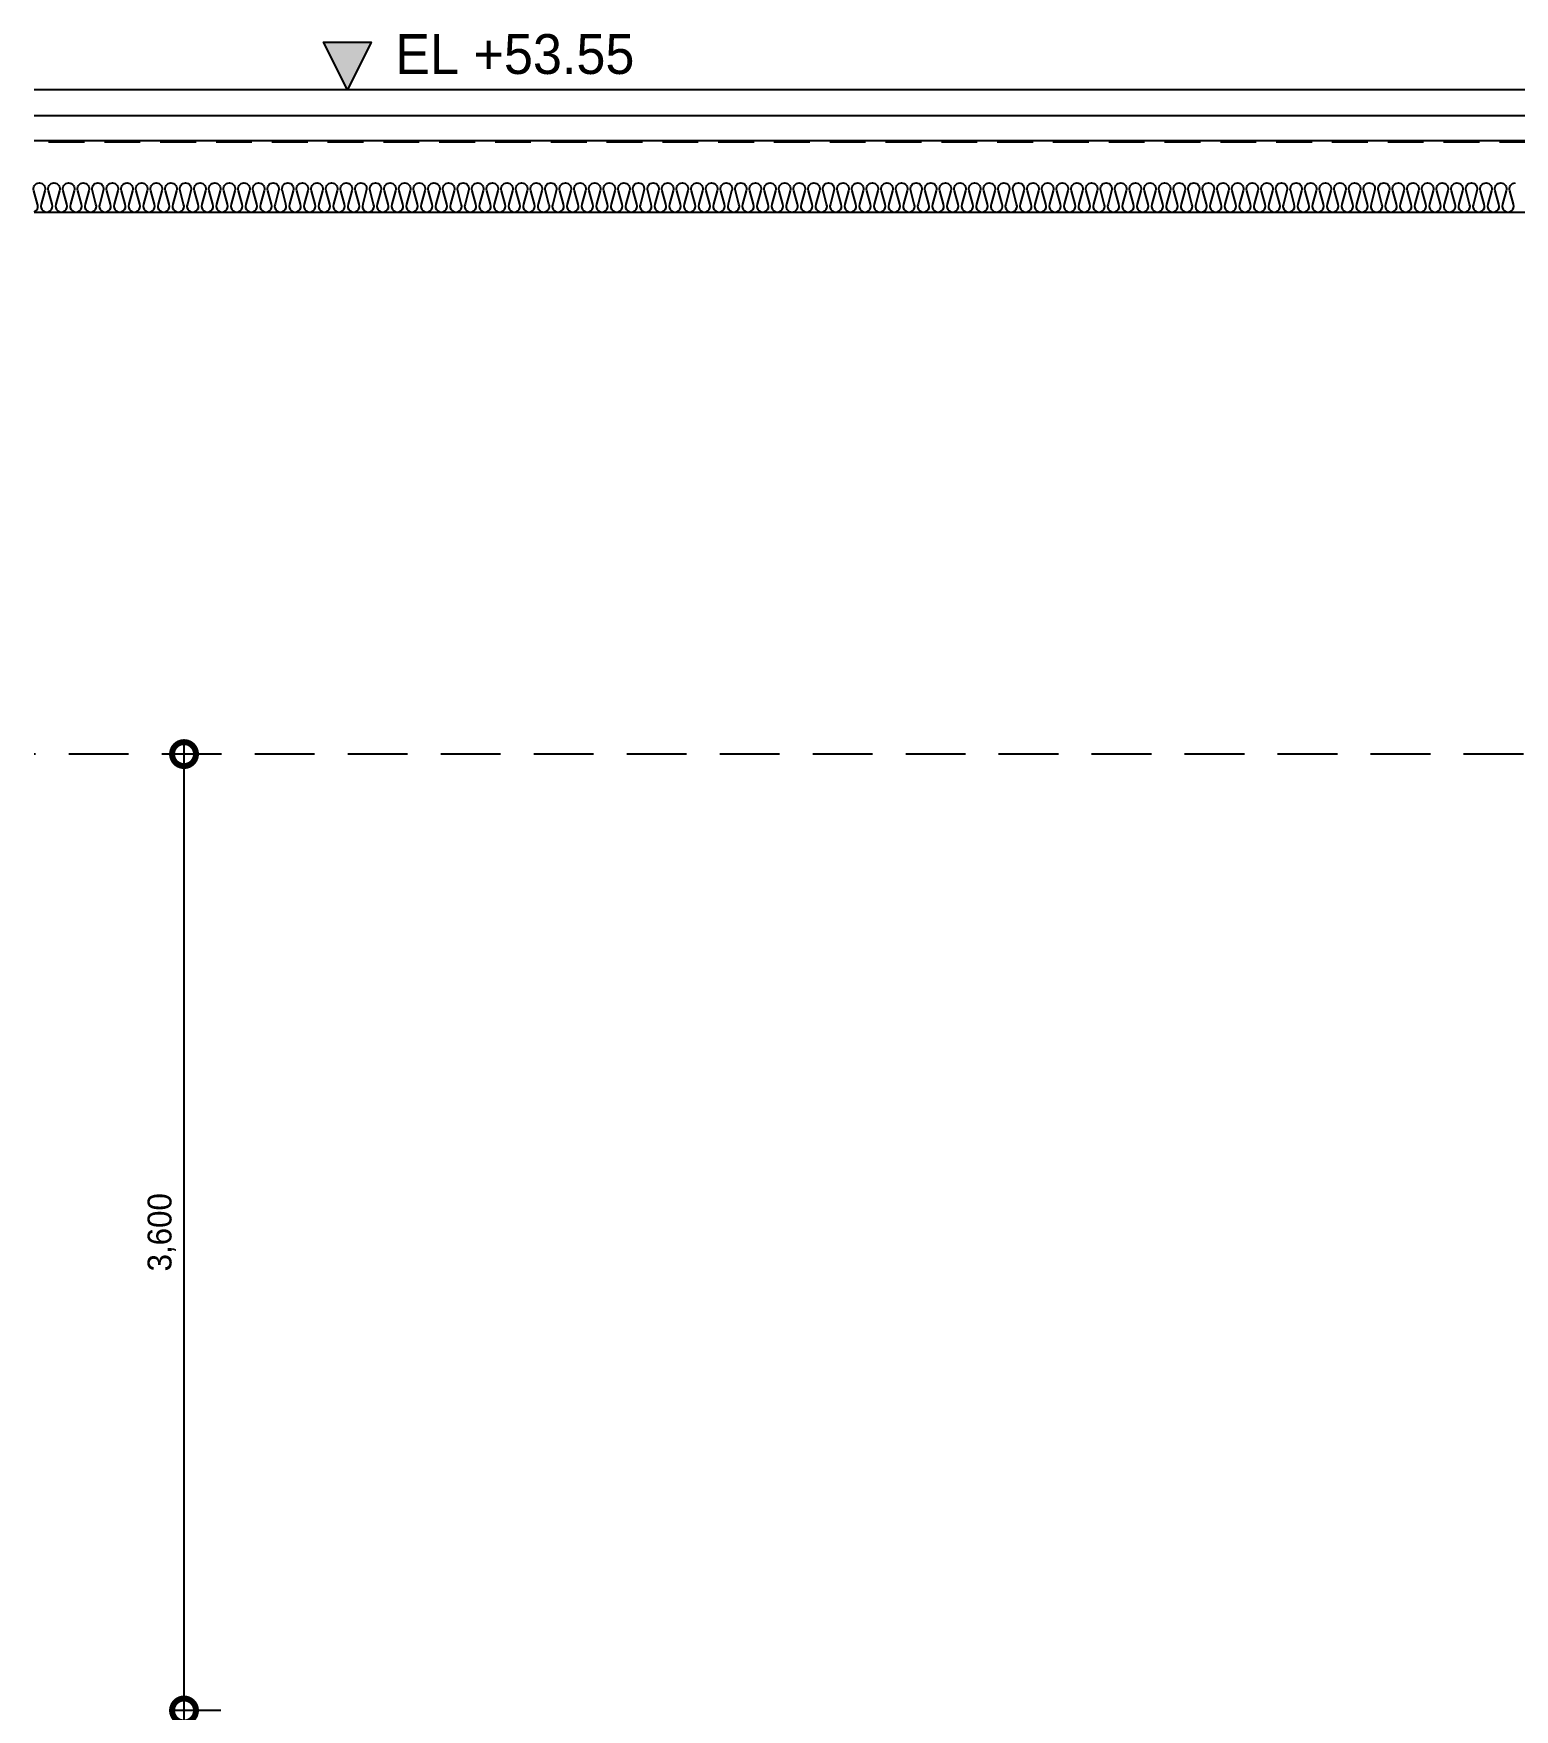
# Model space of a CAD drawing. Header units: millimetres. Extents: x 17311 to 801382, y -242618 to -104888.
# Drawn here: x 566059 to 571632, y -194126 to -187817 of the extents above; entities that cross this region are included whole.
import ezdxf

# ---------------------------------------------------------------- set-up
doc = ezdxf.new("R2010")
doc.units = ezdxf.units.MM
doc.header["$LTSCALE"] = 250
doc.linetypes.add('HID', pattern=[2.8, 1.8, -1])
doc.linetypes.add('HIDDEN', pattern=[9.525, 6.35, -3.175])
doc.layers.get('Defpoints').update_dxf_attribs({"color": 151})
for name, color, linetype in [('A-FIN', 6, 'Continuous'), ('A-FIN-8', 8, 'Continuous'), ('A-HAT-WIREMESH', 9, 'g_mesh'), ('A-WP', 1, 'HID'), ('ISL', 251, 'Continuous'), ('인테리어', 7, 'HIDDEN')]:
    doc.layers.add(name, color=color, linetype=linetype)
doc.layers.add('CK', color=221, linetype='Continuous', plot=False)
doc.layers.add('NOPLOT', color=191, linetype='Continuous', plot=False)
doc.styles.add('Gdim', font='')
doc.styles.get('Gdim').set_extended_font_data('Dotum')
doc.linetypes.add('g_mesh', pattern='A,10,-0.8,["X",Gdim,S=0.6,R=0,X=-0.15,Y=-0.3],-0.8', length=11.6)
doc.dimstyles.new('Gdim50', dxfattribs={"dimscale": 30, "dimtxt": 3, "dimasz": 6, "dimexe": 1.5, "dimexo": 2, "dimgap": 1, "dimtad": 1, "dimdec": 0, "dimzin": 0, "dimdsep": 46, "dimlunit": 6, "dimtxsty": 'Gdim', "dimblk": 'DOTSMALL', "dimcen": 1.5, "dimdle": 1.5, "dimclrd": 256, "dimclre": 256, "dimclrt": 256, "dimazin": 0, "dimtfac": 1, "dimtdec": 0, "dimtix": 1, "dimtmove": 2, "dimatfit": 3, "dimldrblk": 'DOTSMALL', "dimfxl": 1.5, "dimtolj": 1, "dimtzin": 0, "dimlwd": -1, "dimlwe": -1, "dimarcsym": 1})

# ---------------------------------------------------------------- blocks, each defined once
blk = doc.blocks.new('_DotSmall')
at = {"color": 0, "linetype": 'ByBlock', "const_width": 0.5}
blk.add_lwpolyline([(-0.0625, 0, 1), (0.0625, 0, 1)], format="xyb", close=True, dxfattribs=at)
blk = doc.blocks.new('*D74')
at = {"layer": 'CK', "transparency": 16777216}
for p, q in [((566625.1, -194174.5), (566625.1, -190484.5)), ((566763.4, -190529.5), (566580.1, -190529.5)), ((566763.4, -194129.5), (566580.1, -194129.5))]:
    blk.add_line(p, q, dxfattribs=at)
at = {"layer": 'Defpoints', "color": 0, "transparency": 16777216}
for p in [(566625.1, -190529.5), (566823.4, -190529.5), (566823.4, -194129.5)]:
    blk.add_point(p, dxfattribs=at)
at = {"layer": 'CK', "transparency": 16777216, "xscale": 180, "yscale": 180, "zscale": 180}
for p, rotation in [((566625.1, -190529.5), 90), ((566625.1, -194129.5), 270)]:
    blk.add_blockref('_DotSmall', p, dxfattribs=dict(at, rotation=rotation))
at = {"layer": 'CK', "transparency": 16777216, "insert": (566541.4, -192329.5), "char_height": 90, "attachment_point": 5, "rotation": 90, "style": 'Gdim'}
blk.add_mtext('\\A1;3,600', dxfattribs=at)
blk = doc.blocks.new('A$C481fd194')
blk.add_hatch(color=256).paths.add_polyline_path([(375, 750), (-375, 750), (0, 0)])
blk.add_lwpolyline([(0, 0), (-375, 750), (375, 750), (0, 0)])

msp = doc.modelspace()

# ---------------------------------------------------------------- linework, layer by layer
at = {"layer": 'A-FIN'}
msp.add_line((575827.7, -188029.5), (566060.7, -188029.5), dxfattribs=at)
at = {"layer": 'A-FIN-8'}
msp.add_line((576327.4, -188221.5), (566060.7, -188221.5), dxfattribs=at)
at = {"layer": 'A-HAT-WIREMESH', "ltscale": 0.6}
msp.add_line((566060.7, -188125.5), (576337.7, -188125.5), dxfattribs=at)
at = {"layer": 'A-WP', "ltscale": 0.3}
msp.add_line((576330.5, -188226.5), (566060.7, -188226.5), dxfattribs=at)
at = {"layer": 'ISL'}
msp.add_lwpolyline([(566060.7, -188488.2, 0.418603), (566073.7, -188459.7), (566060.1, -188409.3, -0.524856), (566080.7, -188379.5, -0.524856), (566101.2, -188409.3), (566087.6, -188459.7, 1.449198), (566128.7, -188459.7), (566115.1, -188409.3, -0.524856), (566135.7, -188379.5, -0.524856), (566156.2, -188409.3), (566142.6, -188459.7, 1.449198), (566183.7, -188459.7), (566170.1, -188409.3, -0.524856), (566190.7, -188379.5, -0.524856), (566211.2, -188409.3), (566197.6, -188459.7, 1.449198), (566238.7, -188459.7), (566225.1, -188409.3, -0.524856), (566245.7, -188379.5, -0.524856), (566266.2, -188409.3), (566252.6, -188459.7, 1.449198), (566293.7, -188459.7), (566280.1, -188409.3, -0.524856), (566300.7, -188379.5, -0.524856), (566321.2, -188409.3), (566307.6, -188459.7, 1.449198), (566348.7, -188459.7), (566335.1, -188409.3, -0.524856), (566355.7, -188379.5, -0.524856), (566376.2, -188409.3), (566362.6, -188459.7, 1.449198), (566403.7, -188459.7), (566390.1, -188409.3, -0.524856), (566410.7, -188379.5, -0.524856), (566431.2, -188409.3), (566417.6, -188459.7, 1.449198), (566458.7, -188459.7), (566445.1, -188409.3, -0.524856), (566465.7, -188379.5, -0.524856), (566486.2, -188409.3), (566472.6, -188459.7, 1.449198), (566513.7, -188459.7), (566500.1, -188409.3, -0.524856), (566520.7, -188379.5, -0.524856), (566541.2, -188409.3), (566527.6, -188459.7, 1.449198), (566568.7, -188459.7), (566555.1, -188409.3, -0.524856), (566575.7, -188379.5, -0.524856), (566596.2, -188409.3), (566582.6, -188459.7, 1.449198), (566623.7, -188459.7), (566610.1, -188409.3, -0.524856), (566630.7, -188379.5, -0.524856), (566651.2, -188409.3), (566637.6, -188459.7, 1.449198), (566678.7, -188459.7), (566665.1, -188409.3, -0.524856), (566685.7, -188379.5, -0.524856), (566706.2, -188409.3), (566692.6, -188459.7, 1.449198), (566733.7, -188459.7), (566720.1, -188409.3, -0.524856), (566740.7, -188379.5, -0.524856), (566761.2, -188409.3), (566747.6, -188459.7, 1.449198), (566788.7, -188459.7), (566775.1, -188409.3, -0.524856), (566795.7, -188379.5, -0.524856), (566816.2, -188409.3), (566802.6, -188459.7, 1.449198), (566843.7, -188459.7), (566830.1, -188409.3, -0.524856), (566850.7, -188379.5, -0.524856), (566871.2, -188409.3), (566857.6, -188459.7, 1.449198), (566898.7, -188459.7), (566885.1, -188409.3, -0.524856), (566905.7, -188379.5, -0.524856), (566926.2, -188409.3), (566912.6, -188459.7, 1.449198), (566953.7, -188459.7), (566940.1, -188409.3, -0.524856), (566960.7, -188379.5, -0.524856), (566981.2, -188409.3), (566967.6, -188459.7, 1.449198), (567008.7, -188459.7), (566995.1, -188409.3, -0.524856), (567015.7, -188379.5, -0.524856), (567036.2, -188409.3), (567022.6, -188459.7, 1.449198), (567063.7, -188459.7), (567050.1, -188409.3, -0.524856), (567070.7, -188379.5, -0.524856), (567091.2, -188409.3), (567077.6, -188459.7, 1.449198), (567118.7, -188459.7), (567105.1, -188409.3, -0.524856), (567125.7, -188379.5, -0.524856), (567146.2, -188409.3), (567132.6, -188459.7, 1.449198), (567173.7, -188459.7), (567160.1, -188409.3, -0.524856), (567180.7, -188379.5, -0.524856), (567201.2, -188409.3), (567187.6, -188459.7, 1.449198), (567228.7, -188459.7), (567215.1, -188409.3, -0.524856), (567235.7, -188379.5, -0.524856), (567256.2, -188409.3), (567242.6, -188459.7, 1.449198), (567283.7, -188459.7), (567270.1, -188409.3, -0.524856), (567290.7, -188379.5, -0.524856), (567311.2, -188409.3), (567297.6, -188459.7, 1.449198), (567338.7, -188459.7), (567325.1, -188409.3, -0.524856), (567345.7, -188379.5, -0.524856), (567366.2, -188409.3), (567352.6, -188459.7, 1.449198), (567393.7, -188459.7), (567380.1, -188409.3, -0.524856), (567400.7, -188379.5, -0.524856), (567421.2, -188409.3), (567407.6, -188459.7, 1.449198), (567448.7, -188459.7), (567435.1, -188409.3, -0.524856), (567455.7, -188379.5, -0.524856), (567476.2, -188409.3), (567462.6, -188459.7, 1.449198), (567503.7, -188459.7), (567490.1, -188409.3, -0.524856), (567510.7, -188379.5, -0.524856), (567531.2, -188409.3), (567517.6, -188459.7, 1.449198), (567558.7, -188459.7), (567545.1, -188409.3, -0.524856), (567565.7, -188379.5, -0.524856), (567586.2, -188409.3), (567572.6, -188459.7, 1.449198), (567613.7, -188459.7), (567600.1, -188409.3, -0.524856), (567620.7, -188379.5, -0.524856), (567641.2, -188409.3), (567627.6, -188459.7, 1.449198), (567668.7, -188459.7), (567655.1, -188409.3, -0.524856), (567675.7, -188379.5, -0.524856), (567696.2, -188409.3), (567682.6, -188459.7, 1.449198), (567723.7, -188459.7), (567710.1, -188409.3, -0.524856), (567730.7, -188379.5, -0.524856), (567751.2, -188409.3), (567737.6, -188459.7, 1.449198), (567778.7, -188459.7), (567765.1, -188409.3, -0.524856), (567785.7, -188379.5, -0.524856), (567806.2, -188409.3), (567792.6, -188459.7, 1.449198), (567833.7, -188459.7), (567820.1, -188409.3, -0.524856), (567840.7, -188379.5, -0.524856), (567861.2, -188409.3), (567847.6, -188459.7, 1.449198), (567888.7, -188459.7), (567875.1, -188409.3, -0.524856), (567895.7, -188379.5, -0.524856), (567916.2, -188409.3), (567902.6, -188459.7, 1.449198), (567943.7, -188459.7), (567930.1, -188409.3, -0.524856), (567950.7, -188379.5, -0.524856), (567971.2, -188409.3), (567957.6, -188459.7, 0.524933), (567978.2, -188489.5, 0.524933), (567998.7, -188459.7), (567985.1, -188409.3, -0.524856), (568005.7, -188379.5, -0.524856), (568026.2, -188409.3), (568012.6, -188459.7, 1.449198), (568053.7, -188459.7), (568040.1, -188409.3, -0.524856), (568060.7, -188379.5, -0.524856), (568081.2, -188409.3), (568067.6, -188459.7, 1.449198), (568108.7, -188459.7), (568095.1, -188409.3, -0.524856), (568115.7, -188379.5, -0.524856), (568136.2, -188409.3), (568122.6, -188459.7, 1.449198), (568163.7, -188459.7), (568150.1, -188409.3, -0.524856), (568170.7, -188379.5, -0.524856), (568191.2, -188409.3), (568177.6, -188459.7, 1.449198), (568218.7, -188459.7), (568205.1, -188409.3, -0.524856), (568225.7, -188379.5, -0.524856), (568246.2, -188409.3), (568232.6, -188459.7, 1.449198), (568273.7, -188459.7), (568260.1, -188409.3, -0.524856), (568280.7, -188379.5, -0.524856), (568301.2, -188409.3), (568287.6, -188459.7, 1.449198), (568328.7, -188459.7), (568315.1, -188409.3, -0.524856), (568335.7, -188379.5, -0.524856), (568356.2, -188409.3), (568342.6, -188459.7, 1.449198), (568383.7, -188459.7), (568370.1, -188409.3, -0.524856), (568390.7, -188379.5, -0.524856), (568411.2, -188409.3), (568397.6, -188459.7, 1.449198), (568438.7, -188459.7), (568425.1, -188409.3, -0.524855), (568445.7, -188379.5, -0.524855), (568466.2, -188409.3), (568452.6, -188459.7, 1.449198), (568493.7, -188459.7), (568480.1, -188409.3, -0.524856), (568500.7, -188379.5, -0.524856), (568521.2, -188409.3), (568507.6, -188459.7, 1.449198), (568548.7, -188459.7), (568535.1, -188409.3, -0.524856), (568555.7, -188379.5, -0.524856), (568576.2, -188409.3), (568562.6, -188459.7, 1.449198), (568603.7, -188459.7), (568590.1, -188409.3, -0.524856), (568610.7, -188379.5, -0.524856), (568631.2, -188409.3), (568617.6, -188459.7, 1.449198), (568658.7, -188459.7), (568645.1, -188409.3, -0.524856), (568665.7, -188379.5, -0.524856), (568686.2, -188409.3), (568672.6, -188459.7, 1.449198), (568713.7, -188459.7), (568700.1, -188409.3, -0.524856), (568720.7, -188379.5, -0.524856), (568741.2, -188409.3), (568727.6, -188459.7, 1.449198), (568768.7, -188459.7), (568755.1, -188409.3, -0.524856), (568775.7, -188379.5, -0.524856), (568796.2, -188409.3), (568782.6, -188459.7, 1.449198), (568823.7, -188459.7), (568810.1, -188409.3, -0.524856), (568830.7, -188379.5, -0.524856), (568851.2, -188409.3), (568837.6, -188459.7, 1.449198), (568878.7, -188459.7), (568865.1, -188409.3, -0.524856), (568885.7, -188379.5, -0.524856), (568906.2, -188409.3), (568892.6, -188459.7, 0.524933), (568913.2, -188489.5, 0.524933), (568933.7, -188459.7), (568920.1, -188409.3, -0.524856), (568940.7, -188379.5, -0.524856), (568961.2, -188409.3), (568947.6, -188459.7, 1.449198), (568988.7, -188459.7), (568975.1, -188409.3, -0.524856), (568995.7, -188379.5, -0.524856), (569016.2, -188409.3), (569002.6, -188459.7, 1.449198), (569043.7, -188459.7), (569030.1, -188409.3, -0.524856), (569050.7, -188379.5, -0.524856), (569071.2, -188409.3), (569057.6, -188459.7, 1.449198), (569098.7, -188459.7), (569085.1, -188409.3, -0.524856), (569105.7, -188379.5, -0.524856), (569126.2, -188409.3), (569112.6, -188459.7, 1.449198), (569153.7, -188459.7), (569140.1, -188409.3, -0.524856), (569160.7, -188379.5, -0.524856), (569181.2, -188409.3), (569167.6, -188459.7, 1.449198), (569208.7, -188459.7), (569195.1, -188409.3, -0.524856), (569215.7, -188379.5, -0.524856), (569236.2, -188409.3), (569222.6, -188459.7, 1.449198), (569263.7, -188459.7), (569250.1, -188409.3, -0.524856), (569270.7, -188379.5, -0.524856), (569291.2, -188409.3), (569277.6, -188459.7, 1.449198), (569318.7, -188459.7), (569305.1, -188409.3, -0.524856), (569325.7, -188379.5, -0.524856), (569346.2, -188409.3), (569332.6, -188459.7, 1.449198), (569373.7, -188459.7), (569360.1, -188409.3, -0.524856), (569380.7, -188379.5, -0.524856), (569401.2, -188409.3), (569387.6, -188459.7, 1.449198), (569428.7, -188459.7), (569415.1, -188409.3, -0.524856), (569435.7, -188379.5, -0.524856), (569456.2, -188409.3), (569442.6, -188459.7, 1.449198), (569483.7, -188459.7), (569470.1, -188409.3, -0.524856), (569490.7, -188379.5, -0.524856), (569511.2, -188409.3), (569497.6, -188459.7, 1.449198), (569538.7, -188459.7), (569525.1, -188409.3, -0.524856), (569545.7, -188379.5, -0.524856), (569566.2, -188409.3), (569552.6, -188459.7, 1.449198), (569593.7, -188459.7), (569580.1, -188409.3, -0.524856), (569600.7, -188379.5, -0.524856), (569621.2, -188409.3), (569607.6, -188459.7, 1.449198), (569648.7, -188459.7), (569635.1, -188409.3, -0.524856), (569655.7, -188379.5, -0.524856), (569676.2, -188409.3), (569662.6, -188459.7, 0.524933), (569683.2, -188489.5, 0.524933), (569703.7, -188459.7), (569690.1, -188409.3, -0.524856), (569710.7, -188379.5, -0.524856), (569731.2, -188409.3), (569717.6, -188459.7, 1.449198), (569758.7, -188459.7), (569745.1, -188409.3, -0.524856), (569765.7, -188379.5, -0.524856), (569786.2, -188409.3), (569772.6, -188459.7, 1.449198), (569813.7, -188459.7), (569800.1, -188409.3, -0.524856), (569820.7, -188379.5, -0.524856), (569841.2, -188409.3), (569827.6, -188459.7, 1.449198), (569868.7, -188459.7), (569855.1, -188409.3, -0.524856), (569875.7, -188379.5, -0.524856), (569896.2, -188409.3), (569882.6, -188459.7, 1.449198), (569923.7, -188459.7), (569910.1, -188409.3, -0.524856), (569930.7, -188379.5, -0.524856), (569951.2, -188409.3), (569937.6, -188459.7, 1.449198), (569978.7, -188459.7), (569965.1, -188409.3, -0.524856), (569985.7, -188379.5, -0.524856), (570006.2, -188409.3), (569992.6, -188459.7, 1.449198), (570033.7, -188459.7), (570020.1, -188409.3, -0.524856), (570040.7, -188379.5, -0.524856), (570061.2, -188409.3), (570047.6, -188459.7, 1.449198), (570088.7, -188459.7), (570075.1, -188409.3, -0.524856), (570095.7, -188379.5, -0.524856), (570116.2, -188409.3), (570102.6, -188459.7, 1.449198), (570143.7, -188459.7), (570130.1, -188409.3, -0.524856), (570150.7, -188379.5, -0.524856), (570171.2, -188409.3), (570157.6, -188459.7, 1.449198), (570198.7, -188459.7), (570185.1, -188409.3, -0.524856), (570205.7, -188379.5, -0.524856), (570226.2, -188409.3), (570212.6, -188459.7, 1.449198), (570253.7, -188459.7), (570240.1, -188409.3, -0.524856), (570260.7, -188379.5, -0.524856), (570281.2, -188409.3), (570267.6, -188459.7, 1.449198), (570308.7, -188459.7), (570295.1, -188409.3, -0.524856), (570315.7, -188379.5, -0.524856), (570336.2, -188409.3), (570322.6, -188459.7, 1.449198), (570363.7, -188459.7), (570350.1, -188409.3, -0.524856), (570370.7, -188379.5, -0.524856), (570391.2, -188409.3), (570377.6, -188459.7, 1.449198), (570418.7, -188459.7), (570405.1, -188409.3, -0.524856), (570425.7, -188379.5, -0.524856), (570446.2, -188409.3), (570432.6, -188459.7, 0.524933), (570453.2, -188489.5, 0.524933), (570473.7, -188459.7), (570460.1, -188409.3, -0.524856), (570480.7, -188379.5, -0.524856), (570501.2, -188409.3), (570487.6, -188459.7, 1.449198), (570528.7, -188459.7), (570515.1, -188409.3, -0.524856), (570535.7, -188379.5, -0.524856), (570556.2, -188409.3), (570542.6, -188459.7, 1.449198), (570583.7, -188459.7), (570570.1, -188409.3, -0.524856), (570590.7, -188379.5, -0.524856), (570611.2, -188409.3), (570597.6, -188459.7, 1.449198), (570638.7, -188459.7), (570625.1, -188409.3, -0.524856), (570645.7, -188379.5, -0.524856), (570666.2, -188409.3), (570652.6, -188459.7, 1.449198), (570693.7, -188459.7), (570680.1, -188409.3, -0.524856), (570700.7, -188379.5, -0.524856), (570721.2, -188409.3), (570707.6, -188459.7, 1.449198), (570748.7, -188459.7), (570735.1, -188409.3, -0.524856), (570755.7, -188379.5, -0.524856), (570776.2, -188409.3), (570762.6, -188459.7, 1.449198), (570803.7, -188459.7), (570790.1, -188409.3, -0.524856), (570810.7, -188379.5, -0.524856), (570831.2, -188409.3), (570817.6, -188459.7, 1.449198), (570858.7, -188459.7), (570845.1, -188409.3, -0.524856), (570865.7, -188379.5, -0.524856), (570886.2, -188409.3), (570872.6, -188459.7, 1.449198), (570913.7, -188459.7), (570900.1, -188409.3, -0.524855), (570920.7, -188379.5, -0.524855), (570941.2, -188409.3), (570927.6, -188459.7, 1.449198), (570968.7, -188459.7), (570955.1, -188409.3, -0.524856), (570975.7, -188379.5, -0.524856), (570996.2, -188409.3), (570982.6, -188459.7, 1.449198), (571023.7, -188459.7), (571010.1, -188409.3, -0.524856), (571030.7, -188379.5, -0.524856), (571051.2, -188409.3), (571037.6, -188459.7, 1.449198), (571078.7, -188459.7), (571065.1, -188409.3, -0.524856), (571085.7, -188379.5, -0.524856), (571106.2, -188409.3), (571092.6, -188459.7, 1.449198), (571133.7, -188459.7), (571120.1, -188409.3, -0.524856), (571140.7, -188379.5, -0.524856), (571161.2, -188409.3), (571147.6, -188459.7, 1.449198), (571188.7, -188459.7), (571175.1, -188409.3, -0.524856), (571195.7, -188379.5, -0.524856), (571216.2, -188409.3), (571202.6, -188459.7, 1.449198), (571243.7, -188459.7), (571230.1, -188409.3, -0.524856), (571250.7, -188379.5, -0.524856), (571271.2, -188409.3), (571257.6, -188459.7, 1.449198), (571298.7, -188459.7), (571285.1, -188409.3, -0.524856), (571305.7, -188379.5, -0.524856), (571326.2, -188409.3), (571312.6, -188459.7, 1.449198), (571353.7, -188459.7), (571340.1, -188409.3, -0.524856), (571360.7, -188379.5, -0.524856), (571381.2, -188409.3), (571367.6, -188459.7, 0.524933), (571388.2, -188489.5, 0.524933), (571408.7, -188459.7), (571395.1, -188409.3, -0.524856), (571415.7, -188379.5, -0.524856), (571436.2, -188409.3), (571422.6, -188459.7, 1.449198), (571463.7, -188459.7), (571450.1, -188409.3, -0.524856), (571470.7, -188379.5, -0.524856), (571491.2, -188409.3), (571477.6, -188459.7, 1.449198), (571518.7, -188459.7), (571505.1, -188409.3, -0.524856), (571525.7, -188379.5, -0.524856), (571546.2, -188409.3), (571532.6, -188459.7, 1.449198), (571573.7, -188459.7), (571560.1, -188409.3, -0.524856), (571580.7, -188379.5, -0.524856), (571601.2, -188409.3), (571587.6, -188459.7, 1.449198), (571628.7, -188459.7), (571615.1, -188409.3, -0.524856), (571635.7, -188379.5, -0.524856)], format="xyb", dxfattribs=at)
msp.add_lwpolyline([(566060.7, -188489.5), (574200.7, -188489.5), (574200.7, -189239.5), (575020.7, -189239.5), (575020.7, -188539.5), (576135.7, -188539.5), (576135.7, -189039.5), (576631.5, -189039.5)], dxfattribs=at)
at = {"layer": '인테리어', "linetype": 'HID', "ltscale": 0.5}
msp.add_line((576216.1, -190529.5, 0), (566060.7, -190529.5), dxfattribs=at)

# ---------------------------------------------------------------- block references
at = {"layer": 'NOPLOT', "xscale": 0.24, "yscale": 0.24, "zscale": 0.24}
msp.add_blockref('A$C481fd194', (567240, -188029.5), dxfattribs=at)

# ---------------------------------------------------------------- texts
at = {"layer": 'NOPLOT', "style": 'Gdim'}
msp.add_text('EL +53.55', height=150, dxfattribs=at).set_placement((567420, -187969.5))

# ---------------------------------------------------------------- dimensions: what is measured, and where the dimension line sits
at = {"layer": 'CK'}
dim = msp.add_linear_dim(base=(566625.1, -190529.5), p1=(566823.4, -194129.5), p2=(566823.4, -190529.5), angle=90, dimstyle='Gdim50', dxfattribs=at)
dim.commit()
dim.dimension.update_dxf_attribs({"geometry": '*D74', "text_midpoint": (566541.4, -192329.5)})

doc.saveas('drawing.dxf')
